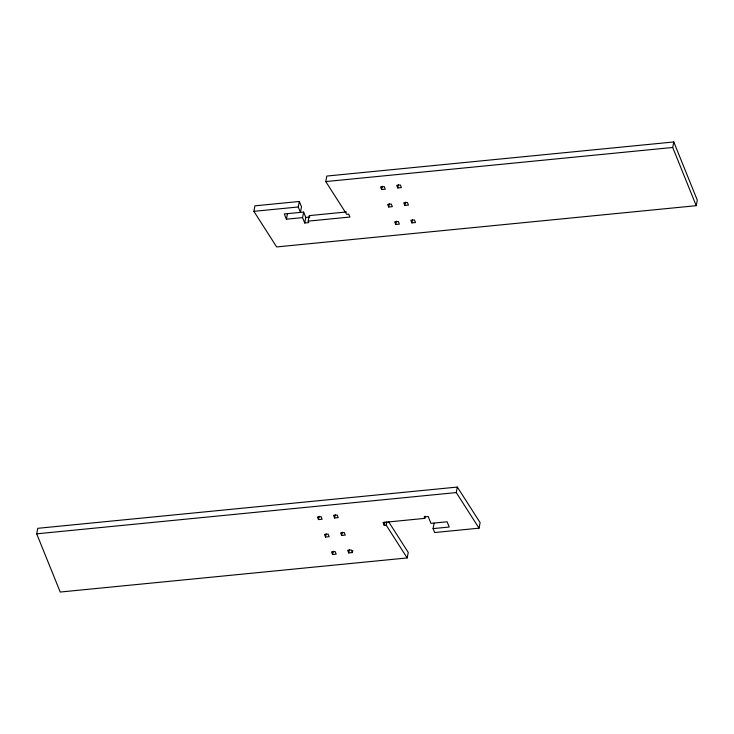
<?xml version="1.0" encoding="UTF-8"?>
<svg xmlns="http://www.w3.org/2000/svg" width="734" height="734" viewBox="0 0 734 734"><rect width="100%" height="100%" fill="white"/><g stroke="black" fill="none" stroke-linecap="round" stroke-linejoin="round"><path stroke-width="1.1" d="M388.525 521.599L408.242 552.427L407.168 557.941L60.225 592.044L36.7 533.829L37.773 528.315L457.346 487.064L480.119 522.654L479.045 528.168L434.666 532.535L433.078 528.608L434.143 523.094M302.564 217.603L286.416 219.191L284.306 213.952L303.628 212.089L302.564 217.603L304.738 222.989L308.766 222.595L308.179 221.136L349.907 217.035L348.733 214.126L346.714 214.319L325.758 181.573L326.832 176.059L673.775 141.956L697.3 200.171L696.227 205.685L276.654 246.936L253.881 211.346L254.955 205.832L299.334 201.465L301.509 206.85L300.445 212.365L298.27 206.979L299.334 201.465M286.416 219.191L287.489 213.677M304.738 222.989L305.803 217.475L303.628 212.089M308.179 221.136L309.253 215.622L346.466 211.961M381.634 189.555L380.579 186.931L384.212 186.574L385.267 189.198L381.634 189.555L382.276 186.243M318.464 519.599L317.409 516.975L321.042 516.617L322.098 519.241L318.464 519.599L319.106 516.286M388.69 207.016L387.635 204.401L391.268 204.043L392.323 206.658L388.69 207.016L389.332 203.713M325.52 537.059L324.465 534.444L328.098 534.086L329.153 536.701L325.52 537.059L326.162 533.756M397.773 187.968L396.718 185.344L400.351 184.986L401.406 187.61L397.773 187.968L398.415 184.656M334.603 518.011L333.548 515.387L337.181 515.029L338.236 517.654L334.603 518.011L335.245 514.699M395.745 224.485L394.69 221.861L398.323 221.503L399.379 224.127L395.745 224.485L396.388 221.173M332.575 554.528L331.52 551.904L335.154 551.546L336.209 554.17L332.575 554.528L333.227 551.216M404.829 205.428L403.773 202.813L407.407 202.456L408.462 205.07L404.829 205.428L405.48 202.125M341.668 535.471L340.604 532.856L344.237 532.499L345.292 535.114L341.668 535.471L342.31 532.168M411.893 222.897L410.829 220.273L414.462 219.925L415.517 222.54L411.893 222.897L412.536 219.585M352.779 550.381L352.348 552.583L348.723 552.941L349.366 549.628M407.168 557.941L386.222 525.195L384.203 525.388L384.845 522.085M386.222 525.195L386.864 521.883M384.203 525.388L383.02 522.48L424.747 518.378L425.179 516.167M479.045 528.168L456.273 492.578L457.346 487.064M696.227 205.685L672.702 147.47L673.775 141.956M325.758 181.573L672.702 147.47M253.881 211.346L298.27 206.979M305.803 217.475L309.84 217.081M36.7 533.829L456.273 492.578M433.078 528.608L449.217 527.021L447.098 521.782L430.959 523.37L428.197 516.525L424.16 516.919L424.747 518.378M352.348 552.583L351.292 549.968L347.659 550.316L348.723 552.941"/></g></svg>
